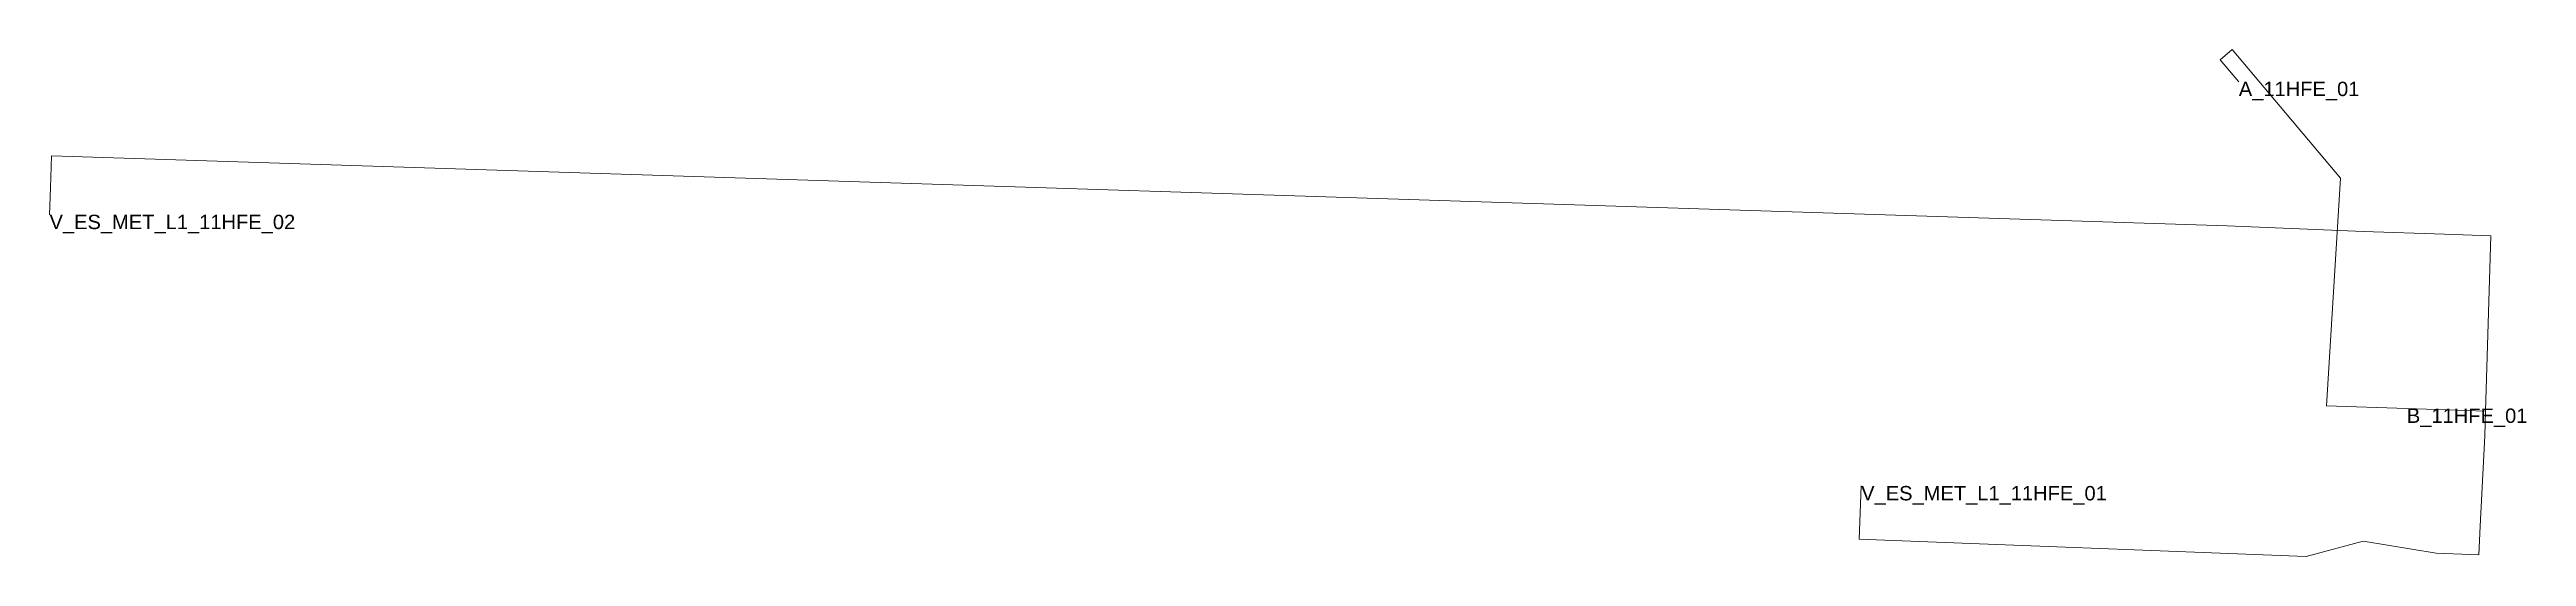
# Model space of a CAD drawing. Header units: metres. Extents: x 428327.6 to 428413.7, y 4580761.7 to 4580779.3.
import ezdxf
from ezdxf.enums import TextEntityAlignment as Align

# ---------------------------------------------------------------- set-up
doc = ezdxf.new("R2010")
doc.units = ezdxf.units.M
doc.header["$MEASUREMENT"] = 0
for name, color, linetype, lineweight, true_color in [('01_A_AccesTren_t', 40, 'Continuous', 0, 0xffd600), ('01_C_AccesExt_t', 251, 'Continuous', 0, 0x646464), ('01_I_Ascensor_l', 251, 'Continuous', 0, 0x646464), ('01_I_BarreraTarifaria_t', 251, 'Continuous', 0, 0x646464), ('01_I_Horitzontal_l', 251, 'Continuous', 0, 0x646464), ('01_I_Rampa_l', 251, 'Continuous', 0, 0x646464)]:
    doc.layers.add(name, color=color, linetype=linetype, lineweight=lineweight, true_color=true_color)
doc.styles.add('Style-Arial', font='arial.ttf')

msp = doc.modelspace()

# ---------------------------------------------------------------- linework, layer by layer
at = {"layer": '01_I_Ascensor_l'}
for p, q in [((428403.097022, 4580778.941691), (428403.515716, 4580779.296529, -10)), ((428410.890127, 4580772.874866, -10), (428408.075645, 4580772.965457, -20)), ((428410.606362, 4580761.792132, -10), (428408.066063, 4580762.204441, -20))]:
    msp.add_line(p, q, dxfattribs=at)
at = {"layer": '01_I_Horitzontal_l'}
for p, q in [((428403.743609, 4580778.178745), (428403.097022, 4580778.941691)), ((428409.585734, 4580766.817736, -10), (428412.318953, 4580766.720139, -10)), ((428412.318953, 4580766.720139, -10), (428412.293097, 4580765.865914, -10))]:
    msp.add_line(p, q, dxfattribs=at)
at = {"layer": '01_I_Horitzontal_l', "flags": 128}
for points, elevation in [([(428403.515716, 4580779.296529), (428407.276063, 4580774.820857), (428406.795899, 4580766.9089), (428409.585734, 4580766.817736)], -10), ([(428327.661032, 4580774.484071), (428327.700382, 4580775.596387), (428403.337741, 4580773.173661), (428408.075645, 4580772.965457)], -20), ([(428410.890127, 4580772.874866), (428412.502931, 4580772.823182), (428412.318953, 4580766.720139)], -10), ([(428408.066063, 4580762.204441), (428406.082387, 4580761.674512), (428390.546244, 4580762.280355), (428390.579475, 4580763.185651)], -20), ([(428412.132573, 4580762.729911), (428412.087849, 4580761.726123), (428410.606362, 4580761.792132)], -10)]:
    msp.add_lwpolyline(points, dxfattribs=dict(at, elevation=elevation))
at = {"layer": '01_I_Rampa_l'}
for p, q in [((428327.661032, 4580774.484071, -20), (428327.627556, 4580773.55364, -20)), ((428412.293097, 4580765.865914, -10), (428412.132573, 4580762.729911, -10)), ((428390.579475, 4580763.185651, -20), (428390.613894, 4580764.123825, -20))]:
    msp.add_line(p, q, dxfattribs=at)

# ---------------------------------------------------------------- texts
at = {"layer": '01_A_AccesTren_t', "style": 'Style-Arial'}
for s, p in [('V_ES_MET_L1_11HFE_02', (428327.627556, 4580773.55364, -20)), ('V_ES_MET_L1_11HFE_01', (428390.613894, 4580764.123825, -20))]:
    msp.add_text(s, height=0.5, dxfattribs=at).set_placement(p, align=Align.TOP_LEFT)
at = {"layer": '01_C_AccesExt_t', "style": 'Style-Arial'}
msp.add_text('A_11HFE_01', height=0.5, dxfattribs=at).set_placement((428403.743609, 4580778.178745), align=Align.TOP_LEFT)
at = {"layer": '01_I_BarreraTarifaria_t', "style": 'Style-Arial'}
msp.add_text('B_11HFE_01', height=0.5, dxfattribs=at).set_placement((428409.585734, 4580766.817736, -10), align=Align.TOP_LEFT)

doc.saveas('drawing.dxf')
